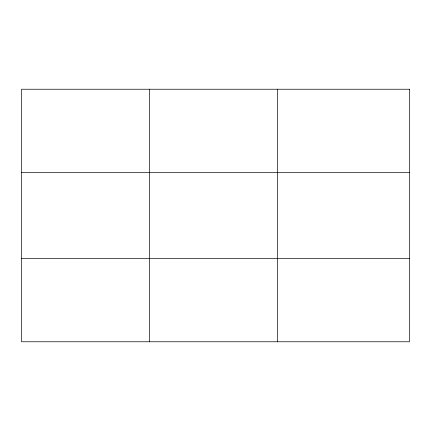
<?xml version="1.0" encoding="UTF-8"?>
<svg xmlns="http://www.w3.org/2000/svg" width="431" height="431" viewBox="0 0 431 431"><rect width="100%" height="100%" fill="white"/><g stroke="black" fill="none" stroke-linecap="round" stroke-linejoin="round"><path stroke-width="0.65" d="M149.557 89.233L149.557 341.767M277.564 89.233L277.564 341.767M21.55 172.567L409.45 172.567M21.55 258.433L409.45 258.433M409.45 89.233L409.45 341.767L21.55 341.767L21.55 89.233L409.45 89.233"/></g></svg>
